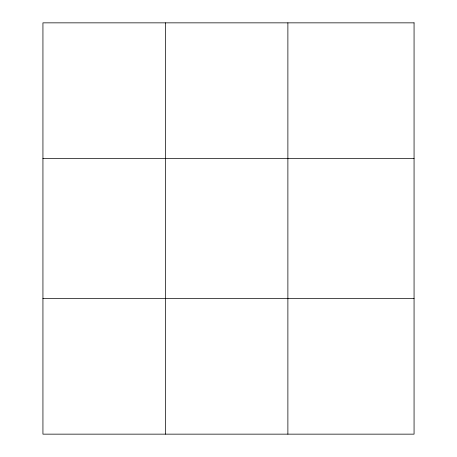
<?xml version="1.0" encoding="UTF-8"?>
<svg xmlns="http://www.w3.org/2000/svg" width="457" height="457" viewBox="0 0 457 457"><rect width="100%" height="100%" fill="white"/><g stroke="black" fill="none" stroke-linecap="round" stroke-linejoin="round"><path stroke-width="0.69" d="M165.405 434.15L165.405 22.85M287.881 434.15L287.881 22.85M42.935 158.579L414.065 158.579M42.935 298.421L414.065 298.421M414.065 22.85L414.065 434.15L42.935 434.15L42.935 22.85L414.065 22.85"/></g></svg>
